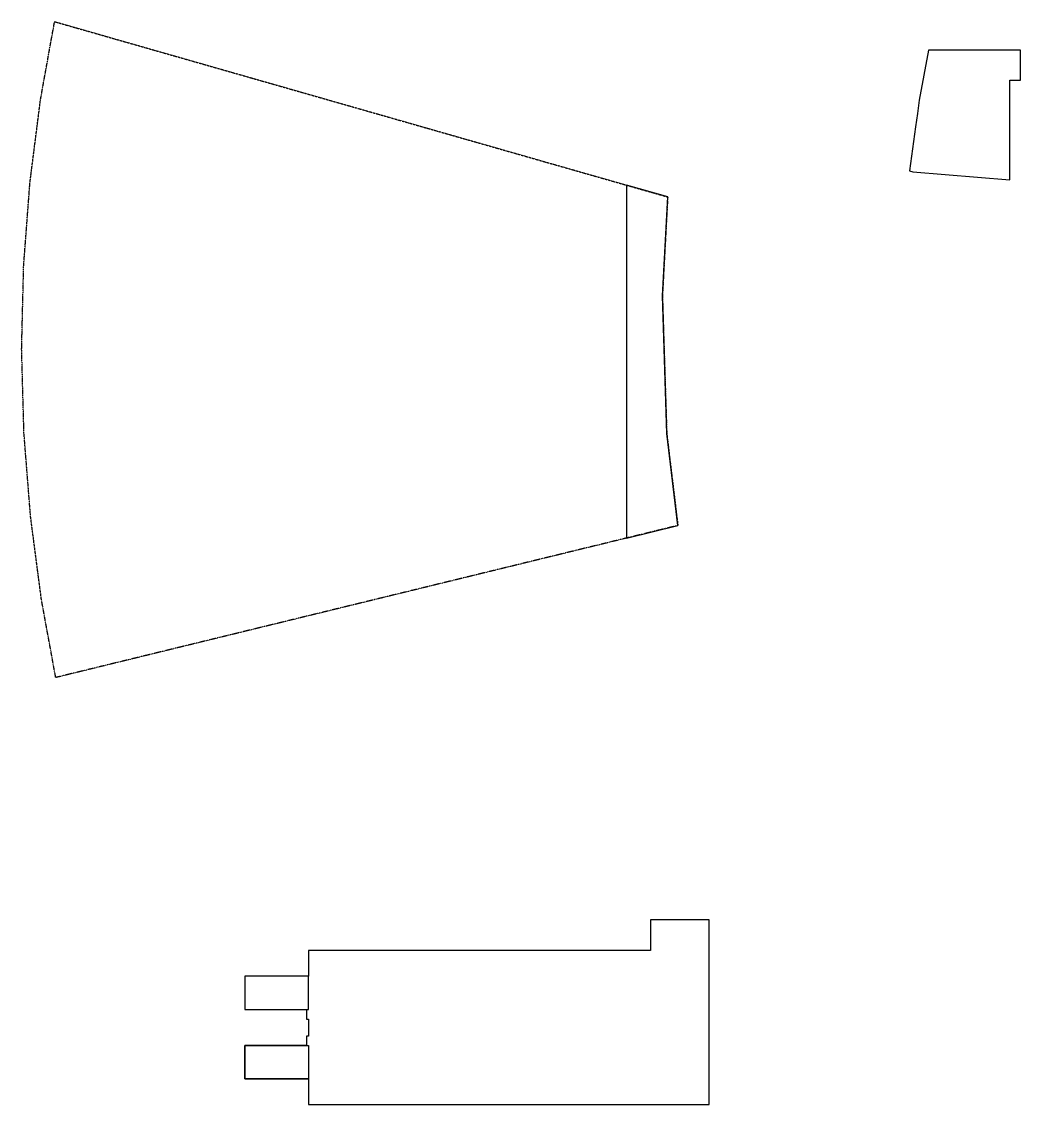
# Model space of a CAD drawing. Header units: inches. Extents: x -189245 to 740841, y -215444 to 469401.
# Drawn here: x -161653 to -73900, y 82185 to 177278 of the extents above; entities that cross this region are included whole.
import ezdxf

# ---------------------------------------------------------------- set-up
doc = ezdxf.new("R2010")
doc.units = ezdxf.units.IN
doc.header["$LTSCALE"] = 10
doc.header["$MEASUREMENT"] = 0
doc.linetypes.add('GRID NORMAL$0$GRID BASEMENT$0$GRID GROUND$0$GRID$0$$0$PHANTOM', pattern=[2.5, 1.25, -0.25, 0.25, -0.25, 0.25, -0.25])
doc.layers.add('3', color=252, linetype='Continuous')
doc.layers.add('DEFPOINT', color=7, linetype='Continuous', plot=False)

msp = doc.modelspace()

# ---------------------------------------------------------------- linework, layer by layer
at = {"layer": '3', "color": 3, "linetype": 'GRID NORMAL$0$GRID BASEMENT$0$GRID GROUND$0$GRID$0$$0$PHANTOM', "flags": 128}
msp.add_lwpolyline([(-104886.12852, 161873.70839), (-105350.11134, 153196.10388), (-104968.45249, 141092.11956), (-103993.23791, 133020.82124), (-158657.02265, 119672.28056), (-159914.15674, 126517.80566), (-160869.22975, 133815.57488), (-161449.59561, 141152.6571), (-161653.17875, 148489.83325), (-161476.99409, 155817.71555), (-160922.40826, 163146.76286), (-159994.75652, 170427.90716), (-158760.97547, 177277.67973), (-104867.17414, 161880.9048)], dxfattribs=at)
at = {"layer": 'DEFPOINT'}
for points in [[(-73899.88596, 172128.88317), (-73899.88596, 172128.88317), (-73899.88596, 174766.41648), (-78402.63751, 174766.41648), (-79124.88597, 174766.41648), (-81967.36131, 174766.41645), (-82790.79262, 170382.18703), (-82950.98884, 169203.88317), (-83110.83134, 168028.18097), (-83630.55377, 164169.13915), (-83344.01633, 164086.25744), (-74824.88597, 163381.69469), (-74824.88597, 172128.88317), (-73899.88596, 172128.88317)], [(-136435.98035, 95685.79568), (-136435.98035, 93435.79568), (-142035.98035, 93435.79568), (-142035.98035, 90510.79568), (-136635.98035, 90510.79568), (-136635.98035, 89679.00064), (-136435.98035, 89679.00093), (-136435.98035, 88186.26179), (-136635.98035, 88185.79568), (-136635.98035, 87360.79568), (-142035.98035, 87360.79568), (-142035.98035, 84435.79568), (-136435.98037, 84435.43557), (-136435.85472, 82185.32899), (-101235.91785, 82185.79568), (-101235.91778, 98379.06493), (-106385.98035, 98379.06493), (-106385.98035, 95685.79568), (-136435.98035, 95686.72791)]]:
    msp.add_lwpolyline(points, dxfattribs=at)
for points in [[(-74824.88597, 172128.88317), (-73899.88596, 172128.88317), (-73899.88596, 174766.41648), (-78402.63751, 174766.41648), (-79124.88597, 174766.41648), (-81967.36131, 174766.41645), (-82790.79262, 170382.18703), (-82950.98884, 169203.88317), (-83110.83134, 168028.18097), (-83630.55377, 164169.13915), (-83344.01633, 164086.25744), (-74824.88597, 163381.69469)], [(-104885.46435, 161886.13008), (-108493.46106, 162916.88895), (-108493.46106, 131921.89602), (-103993.23791, 133020.82124), (-104968.45249, 141092.11956), (-105350.11134, 153196.10388)], [(-136435.98035, 93435.79568), (-142035.98035, 93435.79568), (-142035.98035, 90510.79568), (-136435.98035, 90510.79568)], [(-136435.98037, 84435.43557), (-142035.98035, 84435.43557), (-142035.98035, 87360.79568), (-136435.98037, 87360.79568)]]:
    msp.add_lwpolyline(points, close=True, dxfattribs=at)

doc.saveas('drawing.dxf')
